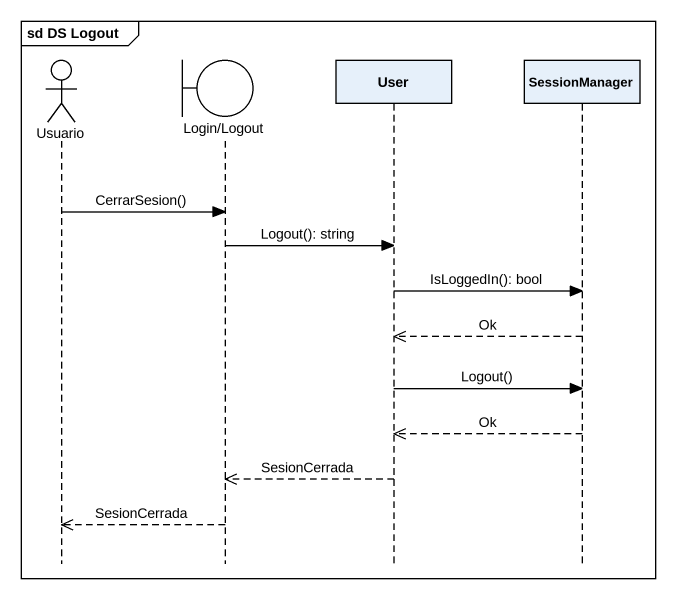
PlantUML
@startuml
mainframe sd DS Logout
hide footbox
actor Usuario
boundary "Login/Logout" as Login_Logout
participant User
participant SessionManager

Usuario -> Login_Logout : CerrarSesion()
Login_Logout -> User : Logout(): string
User -> SessionManager : IsLoggedIn(): bool
SessionManager -->> User : Ok
User -> SessionManager : Logout()
SessionManager -->> User : Ok
User -->> Login_Logout : SesionCerrada
Login_Logout -->> Usuario : SesionCerrada
@enduml
